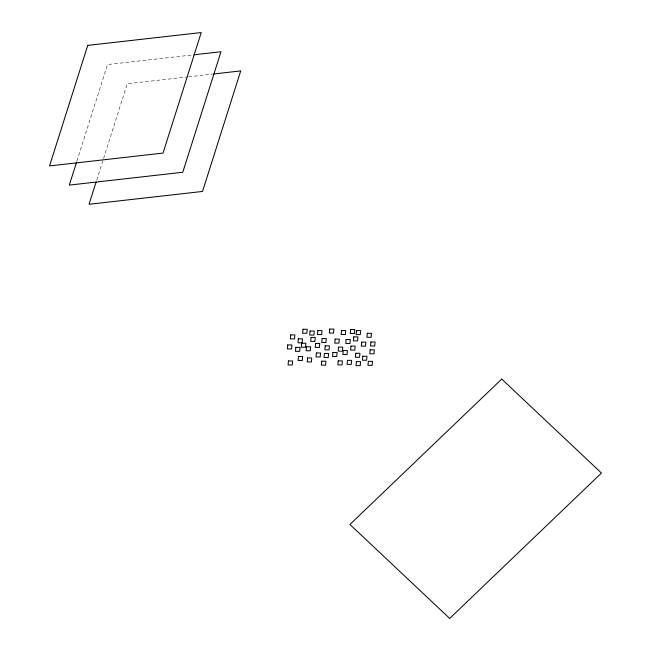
<?xml version="1.0" encoding="UTF-8"?>
<svg xmlns="http://www.w3.org/2000/svg" width="651" height="651" viewBox="0 0 651 651"><rect width="100%" height="100%" fill="white"/><g stroke="black" fill="none" stroke-linecap="round" stroke-linejoin="round"><path stroke-width="0.49" stroke-dasharray="3.25 2.44" d="M76.94 160.992L107.505 64.563L192.859 54.912M96.698 180.172L127.254 83.743L187.512 76.932M188.513 76.818L212.617 74.092"/><path stroke-width="0.98" d="M76.639 161.961L69.299 185.104L182.776 172.263L220.982 51.73L193.868 54.798M96.088 182.101L89.057 204.284L202.526 191.443L240.732 70.91L213.618 73.978M287.726 344.94L287.368 348.944L291.567 348.944L291.925 344.94L287.726 344.94M288.434 360.98L288.076 364.983L292.266 364.983L292.625 360.98L288.434 360.98M290.72 334.899L290.362 338.902L294.553 338.902L294.911 334.899L290.72 334.899M295.839 347.357L295.481 351.361L299.672 351.361L300.03 347.357L295.839 347.357M298.288 338.805L297.93 342.8L302.121 342.8L302.479 338.805L298.288 338.805M298.475 356.479L298.117 360.483L302.316 360.483L302.674 356.479L298.475 356.479M301.657 343.232L301.299 347.235L305.49 347.235L305.848 343.232L301.657 343.232M303 329.251L302.642 333.247L306.833 333.247L307.191 329.251L303 329.251M306.458 346.78L306.1 350.783L310.291 350.775L310.649 346.78L306.458 346.78M307.557 357.952L307.199 361.956L311.39 361.956L311.748 357.952L307.557 357.952M310.055 331.05L309.697 335.053L313.896 335.053L314.254 331.05L310.055 331.05M311.056 337.421L310.698 341.417L314.889 341.417L315.247 337.413L311.056 337.421M315.589 343.411L315.23 347.414L319.421 347.414L319.779 343.411L315.589 343.411M317.843 330.594L317.485 334.598L321.675 334.598L322.033 330.594L317.843 330.594M316.386 352.972L316.028 356.976L320.219 356.976L320.577 352.972L316.386 352.972M322.115 338.528L321.757 342.532L325.948 342.532L326.306 338.528L322.115 338.528M321.716 361.191L321.358 365.187L325.549 365.187L325.907 361.191L321.716 361.191M324.401 353.517L324.043 357.521L328.234 357.521L328.592 353.517L324.401 353.517M325.231 345.836L324.873 349.839L329.064 349.839L329.422 345.836L325.231 345.836M329.715 329.064L329.357 333.06L333.548 333.06L333.906 329.056L329.715 329.064M332.913 352.516L332.555 356.52L336.746 356.52L337.104 352.516L332.913 352.516M335.119 339.106L334.76 343.11L338.951 343.11L339.309 339.106L335.119 339.106M338.561 347.129L338.203 351.133L342.393 351.133L342.751 347.129L338.561 347.129M338.211 360.89L337.853 364.885L342.044 364.885L342.402 360.882L338.211 360.89M341.523 330.537L341.165 334.541L345.355 334.541L345.714 330.537L341.523 330.537M343.215 350.555L342.857 354.551L347.048 354.551L347.406 350.555L343.215 350.555M346.129 339.496L345.771 343.492L349.961 343.492L350.319 339.496L346.129 339.496M347.431 360.369L347.073 364.373L351.263 364.373L351.621 360.369L347.431 360.369M350.604 329.471L350.246 333.475L354.437 333.475L354.795 329.471L350.604 329.471M350.979 346.08L350.62 350.083L354.811 350.083L355.169 346.08L350.979 346.08M353.737 336.892L353.379 340.896L357.57 340.896L357.928 336.892L353.737 336.892M356.479 330.602L356.121 334.606L360.312 334.606L360.67 330.602L356.479 330.602M355.747 353.281L355.389 357.277L359.58 357.277L359.938 353.281L355.747 353.281M356.374 361.63L356.016 365.634L360.206 365.634L360.564 361.63L356.374 361.63M361.696 342.141L361.338 346.145L365.528 346.145L365.886 342.141L361.696 342.141M362.778 356.227L362.42 360.223L366.611 360.223L366.977 356.227L362.778 356.227M367.286 333.304L366.928 337.308L371.119 337.299L371.477 333.304L367.286 333.304M368.328 361.354L367.97 365.357L372.16 365.357L372.518 361.354L368.328 361.354M370.142 349.815L369.784 353.81L373.975 353.81L374.333 349.815L370.142 349.815M370.891 341.987L370.533 345.99L374.724 345.99L375.082 341.987L370.891 341.987M87.755 45.383L49.549 165.924L163.027 153.083L201.224 32.55L87.755 45.383M501.742 379.061L349.953 524.462L449.67 618.45L601.451 473.049L501.742 379.061"/></g></svg>
